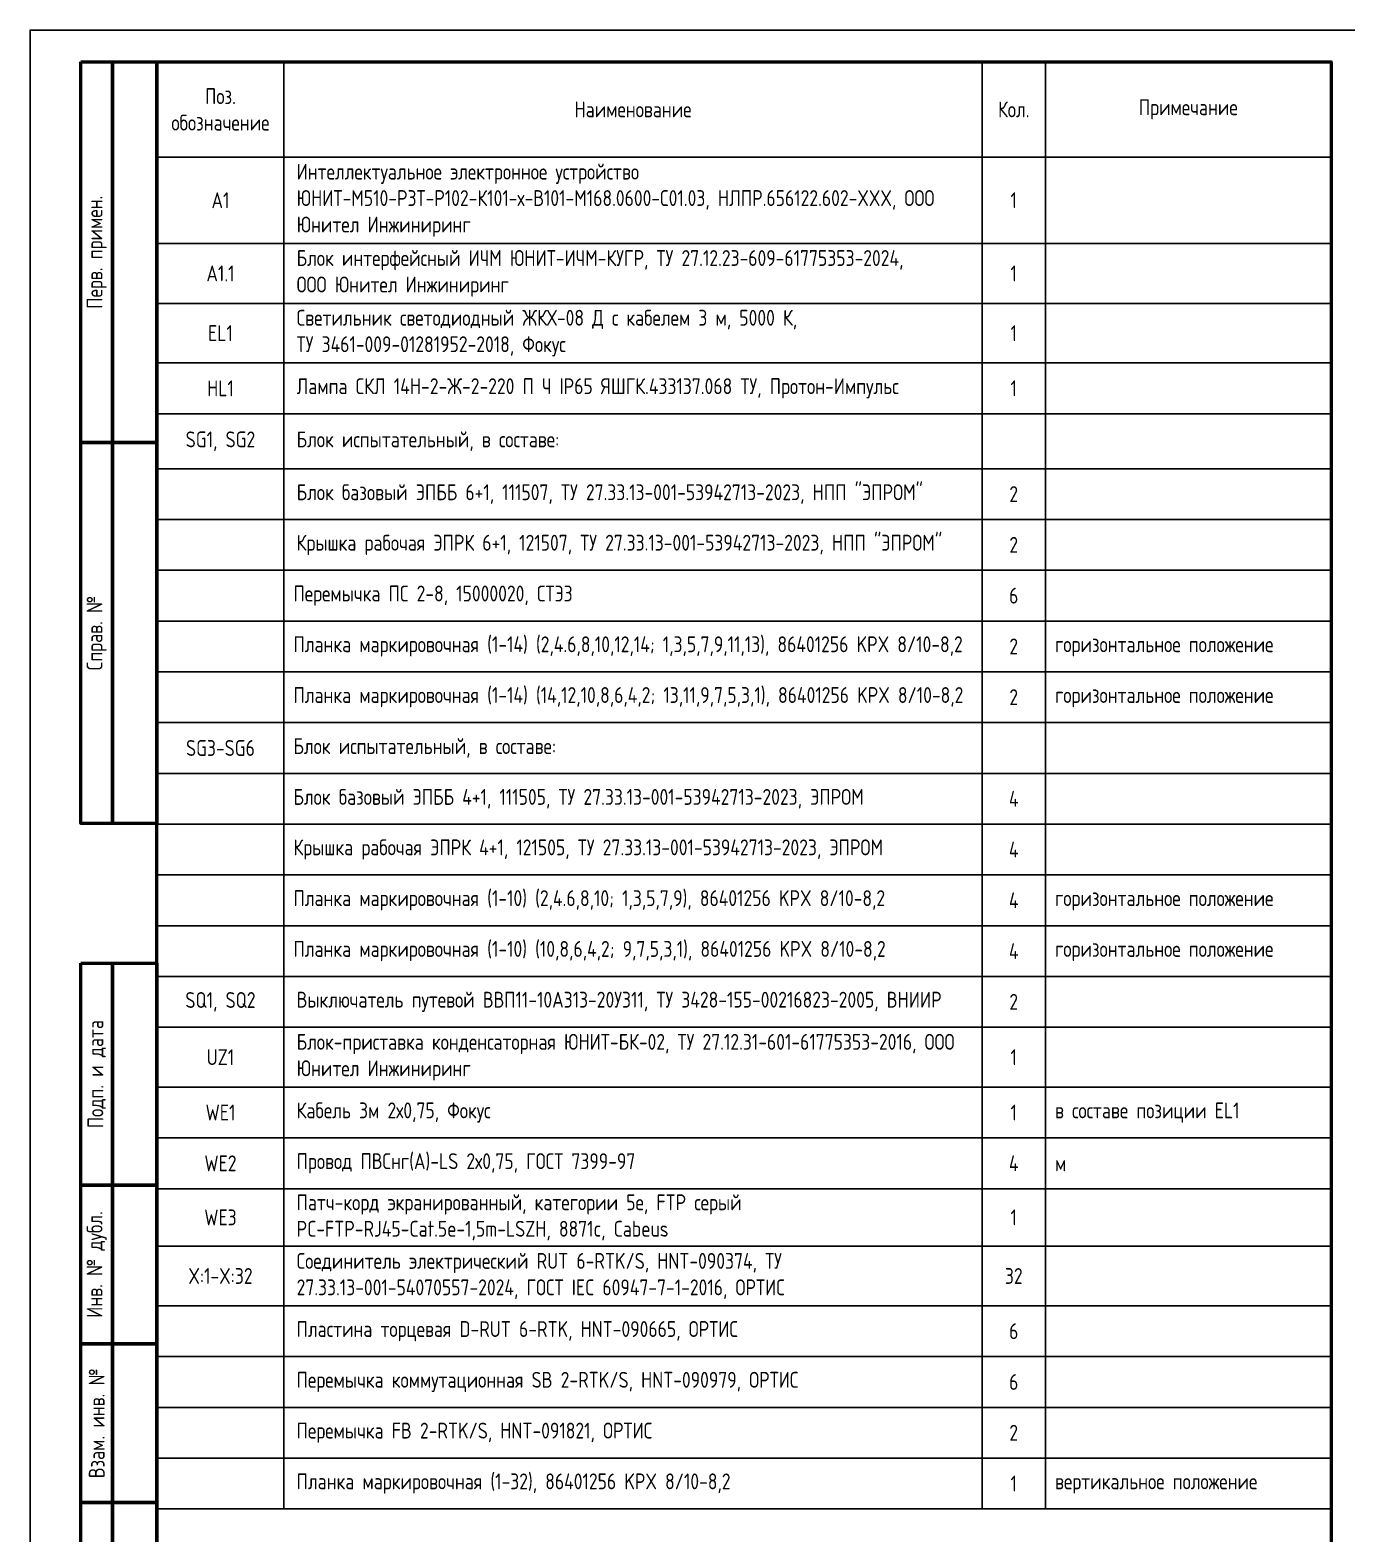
# Model space of a CAD drawing. Header units: millimetres. Extents: x -1036 to 3564, y -90 to 586.
# Drawn here: x -420 to -212.5, y 60.1 to 297 of the extents above; entities that cross this region are included whole.
import ezdxf

# ---------------------------------------------------------------- set-up
doc = ezdxf.new("R2010")
doc.units = ezdxf.units.MM
doc.styles.add('Gost_type_A', font='GOST_A.TTF')

# ---------------------------------------------------------------- blocks, each defined once
blk = doc.blocks.new('Штамп левый верхний')
at = {"lineweight": 50}
for points in [[(-12, 0), (-7, 0), (-7, -60), (-12, -60)], [(-7, 0), (0, 0), (0, -60), (-7, -60)], [(-12, -60), (-7, -60), (-7, -120), (-12, -120)], [(-7, -60), (0, -60), (0, -120), (-7, -120)]]:
    blk.add_lwpolyline(points, close=True, dxfattribs=at)
at = {"char_height": 2.5, "width": 60, "attachment_point": 5, "rotation": 90, "style": 'Gost_type_A'}
for s, insert in [('Перв. примен.', (-9.5, -30)), ('Справ. №', (-9.5, -90))]:
    blk.add_mtext(s, dxfattribs=dict(at, insert=insert))
blk = doc.blocks.new('Штамп левый нижний')
at = {"lineweight": 50}
for points in [[(-12, 145), (-7, 145), (-7, 110), (-12, 110)], [(-7, 145), (0, 145), (0, 110), (-7, 110)], [(-12, 110), (-7, 110), (-7, 85), (-12, 85)], [(-7, 110), (0, 110), (0, 85), (-7, 85)], [(-12, 85), (-7, 85), (-7, 60), (-12, 60)], [(-7, 85), (0, 85), (0, 60), (-7, 60)], [(-12, 60), (-7, 60), (-7, 25), (-12, 25)], [(-7, 60), (0, 60), (0, 25), (-7, 25)], [(-12, 25), (-7, 25), (-7, 0), (-12, 0)], [(-7, 25), (0, 25), (0, 0), (-7, 0)]]:
    blk.add_lwpolyline(points, close=True, dxfattribs=at)
at = {"char_height": 2.5, "attachment_point": 5, "rotation": 90, "style": 'Gost_type_A'}
for s, insert, width in [('Подп. и дата', (-9.5, 127.5), 35), ('Инв. № дубл.', (-9.5, 97.5), 25), ('Взам. инв. №', (-9.5, 72.5), 25), ('Подп. и дата', (-9.5, 42.5), 35), ('Инв. N подл.', (-9.5, 12.5), 25)]:
    blk.add_mtext(s, dxfattribs=dict(at, insert=insert, width=width))
blk = doc.blocks.new('Формат_А4')
blk.add_lwpolyline([(0, 297), (0, 0), (-210, 0), (-210, 297)], close=True)
at = {"lineweight": 50}
blk.add_lwpolyline([(-190, 292), (-5, 292), (-5, 5), (-190, 5)], close=True, dxfattribs=at)
blk = doc.blocks.new('*T18')
at = {"color": 0, "lineweight": -2, "transparency": 16777216}
for p, q in [((0, 0), (185, 0)), ((0, 0), (0, -15)), ((20, 0), (20, -15)), ((130, 0), (130, -15)), ((140, 0), (140, -15)), ((185, 0), (185, -15)), ((210, 0), (395, 0)), ((210, 0), (210, -15)), ((230, 0), (230, -15)), ((340, 0), (340, -15)), ((350, 0), (350, -15)), ((395, 0), (395, -15))]:
    blk.add_line(p, q, dxfattribs=at)
at = {"color": 0, "linetype": 'ByBlock', "lineweight": -2, "transparency": 16777216}
for p, q in [((0, -15), (185, -15)), ((0, -15), (0, -228)), ((20, -15), (20, -228)), ((130, -15), (130, -228)), ((140, -15), (140, -80.11)), ((185, -15), (185, -228)), ((210, -15), (395, -15)), ((210, -15), (210, -96.25)), ((230, -15), (230, -96.25)), ((340, -15), (340, -96.25)), ((350, -15), (350, -48.25)), ((395, -15), (395, -96.25)), ((210, -24.25), (395, -24.25)), ((0, -28.63), (185, -28.63)), ((210, -32.25), (395, -32.25)), ((0, -38.06), (185, -38.06)), ((210, -40.25), (395, -40.25)), ((0, -47.45), (185, -47.45)), ((210, -48.25), (395, -48.25)), ((350, -48.25), (350, -56.25)), ((0, -55.45), (185, -55.45)), ((210, -56.25), (395, -56.25)), ((350, -56.25), (350, -96.25)), ((0, -64.11), (185, -64.11)), ((210, -64.25), (395, -64.25)), ((0, -72.11), (185, -72.11)), ((210, -72.25), (395, -72.25)), ((0, -80.11), (185, -80.11)), ((140, -80.11), (140, -144.11)), ((210, -80.25), (395, -80.25)), ((0, -88.11), (185, -88.11)), ((210, -88.25), (395, -88.25)), ((0, -96.11), (185, -96.11)), ((210, -96.25), (395, -96.25)), ((0, -104.11), (185, -104.11)), ((0, -112.11), (185, -112.11)), ((0, -120.11), (185, -120.11)), ((0, -128.11), (185, -128.11)), ((0, -136.11), (185, -136.11)), ((0, -144.11), (185, -144.11)), ((140, -144.11), (140, -228)), ((0, -152.11), (185, -152.11)), ((0, -161.55), (185, -161.55)), ((0, -169.55), (185, -169.55)), ((0, -177.55), (185, -177.55)), ((0, -186.59), (185, -186.59)), ((0, -196), (185, -196)), ((0, -204), (185, -204)), ((0, -212), (185, -212)), ((0, -220), (185, -220)), ((0, -228), (185, -228))]:
    blk.add_line(p, q, dxfattribs=at)
at = {"transparency": 16777216, "char_height": 2.5, "style": 'Gost_type_A'}
for s, insert, width, attachment_point in [('Поз. обозначение', (10, -7.5), 17, 5), ('Поз. обозначение', (220, -7.5), 17, 5), ('Наименование', (75, -7.5), 107, 5), ('Кол.', (135, -7.5), 7, 5), ('Примечание', (162.5, -7.5), 42, 5), ('Наименование', (285, -7.5), 107, 5), ('Кол.', (345, -7.5), 7, 5), ('Примечание', (372.5, -7.5), 42, 5), ('Перемычка ПС 2-8, 15000020, СТЭЗ ', (21.5, -84.11), 107, 4), ('6', (135, -84.11), 7, 5), ('2', (135, -92.11), 7, 5), ('Планка маркировочная (1-14) (14,12,10,8,6,4,2; 13,11,9,7,5,3,1), 86401256 KPX 8/10-8,2', (21.5, -100.11), 107, 4), ('2', (135, -100.11), 7, 5), ('{\\C256;Блок испытательный, в составе:}', (21.5, -108.11), 107, 4), ('Блок базовый ЭПББ 4+1, 111505, ТУ 27.33.13-001-53942713-2023, ЭПРОМ', (21.5, -116.11), 107, 4), ('4', (135, -116.11), 7, 5), ('Крышка рабочая ЭПРК 4+1, 121505, ТУ 27.33.13-001-53942713-2023, ЭПРОМ', (21.5, -124.11), 107, 4), ('4', (135, -124.11), 7, 5), ('Планка маркировочная (1-10) (2,4.6,8,10; 1,3,5,7,9), 86401256 KPX 8/10-8,2', (21.5, -132.11), 107, 4), ('4', (135, -132.11), 7, 5), ('Планка маркировочная (1-10) (10,8,6,4,2; 9,7,5,3,1), 86401256 KPX 8/10-8,2', (21.5, -140.11), 107, 4), ('4', (135, -140.11), 7, 5)]:
    blk.add_mtext(s, dxfattribs=dict(at, insert=insert, width=width, attachment_point=attachment_point))
at = {"color": 0, "transparency": 16777216, "char_height": 2.5, "style": 'Gost_type_A'}
for s, insert, width, attachment_point in [('{\\C256;Интеллектуальное электронное устройство \\C6;ЮНИТ-М510-РЗТ-Р102-К101-х-В101-М168.0600-С01.03,\\C256; НЛПР.656122.602-XXX, }ООО Юнител Инжиниринг', (22, -21.81), 106, 4), ('Соединитель электрический RPV 4-MT(-P), HNT-131560, ТУ 27.33.13-001-54070557-2024, ГОСТ IEC 60947-7-1-2016, ОРТИС ', (232, -19.62), 106, 4), ('X:33-X:48', (220, -19.62), 18, 5), ('16', (345, -19.62), 7, 5), ('A1', (10, -21.81), 18, 5), ('1', (135, -21.81), 7, 5), ('Пластина торцевая D-RPV 4-MT(-P), HNT-131561, ОРТИС', (232, -28.25), 106, 4), ('6', (345, -28.25), 7, 5), ('Блок интерфейсный ИЧМ ЮНИТ-ИЧМ-КУГР, ТУ 27.12.23-609-61775353-2024,     ООО Юнител Инжиниринг', (22, -33.34), 106, 4), ('A1.1', (10, -33.34), 18, 5), ('1', (135, -33.34), 7, 5), ('Перемычка FBS 2-6, HNT-091360, ОРТИС', (232, -36.25), 106, 4), ('4', (345, -36.25), 7, 5), ('Светильник светодиодный ЖКХ-08 Д с кабелем 3 м, 5000 К,\\PТУ 3461-009-01281952-2018, Фокус ', (22, -42.75), 106, 4), ('EL1', (10, -42.75), 18, 5), ('1', (135, -42.75), 7, 5), ('Перемычка FBS 4-6, HNT-091958, ОРТИС', (232, -44.25), 106, 4), ('2', (345, -44.25), 7, 5), ('HL1', (10, -51.45), 18, 5), ('{\\C256;Лампа СКЛ 14Н-2-Ж-2-220 П Ч IP65 ЯШГК.433137.068 ТУ, Протон-Импульс}', (22, -51.45), 106, 4), ('1', (135, -51.45), 7, 5), ('{\\C256;Планка маркировочная} (33-48), 86401217 KPX 6/10-6,2', (231.5, -52.25), 107, 4), ('1', (345, -52.25), 7, 5), ('вертикальное положение', (351.5, -52.25), 42, 4), ('SG1, SG2', (10, -59.78), 18, 5), ('{\\C256;Блок испытательный, в составе:}', (22, -59.78), 106, 4), ('{\\C256;Блок базовый ЭПББ 6+1, 111507, ТУ 27.33.13-001-53942713-2023, НПП "ЭПРОМ"}', (22, -68.11), 106, 4), ('2', (135, -68.11), 7, 5), ('{\\C256;Крышка рабочая ЭПРК 6+1, 121507, ТУ 27.33.13-001-53942713-2023, НПП "ЭПРОМ"}', (22, -76.11), 106, 4), ('2', (135, -76.11), 7, 5), ('{\\C256;Планка маркировочная} (1-14) (2,4.6,8,10,12,14; 1,3,5,7,9,11,13){\\C256;, 86401256 KPX 8/10-8,2}', (21.5, -92.11), 107, 4), ('горизонтальное положение', (141.5, -92.11), 42, 4), ('горизонтальное положение', (141.5, -100.11), 42, 4), ('SG3-SG6', (10, -108.11), 18, 5), ('горизонтальное положение', (141.5, -132.11), 42, 4), ('горизонтальное положение', (141.5, -140.11), 42, 4), ('SQ1, SQ2', (10, -148.11), 18, 5), ('{\\C256;Выключатель путевой ВВП11-10А313-20У311, ТУ 3428-155-00216823-2005, ВНИИР }', (22, -148.11), 106, 4), ('2', (135, -148.11), 7, 5), ('{\\C256;Блок-приставка конденсаторная ЮНИТ-БК-02, ТУ 27.12.31-601-61775353-2016, }ООО Юнител Инжиниринг', (22, -156.83), 106, 4), ('UZ1', (10, -156.83), 18, 5), ('1', (135, -156.83), 7, 5), ('WE1', (10, -165.55), 18, 5), ('Кабель 3м 2х0,75, Фокус', (22, -165.55), 106, 4), ('1', (135, -165.55), 7, 5), ('{\\C256;в составе позиции} EL1', (141.5, -165.55), 42, 4), ('WE2', (10, -173.55), 18, 5), ('Провод ПВСнг(А)-LS 2х0,75, ГОСТ 7399-97', (22, -173.55), 106, 4), ('4', (135, -173.55), 7, 5), ('{\\C256;м}', (141.5, -173.55), 42, 4), ('{\\C256;Патч-корд экранированный, категории 5е, FTP серый PC-FTP-RJ45-Cat.5e-1,5m-LSZH, 8871c, Cabeus}', (22, -182.07), 106, 4), ('WE3', (10, -182.07), 18, 5), ('1', (135, -182.07), 7, 5), ('Соединитель электрический RUT 6-RTK/S, HNT-090374, ТУ 27.33.13-001-54070557-2024, ГОСТ IEC 60947-7-1-2016, ОРТИС', (22, -191.3), 106, 4), ('X:1-X:32', (10, -191.3), 18, 5), ('32', (135, -191.3), 7, 5), ('Пластина торцевая D-RUT 6-RTK, HNT-090665, ОРТИС', (22, -200), 106, 4), ('6', (135, -200), 7, 5), ('Перемычка коммутационная SB 2-RTK/S, HNT-090979, ОРТИС', (22, -208), 106, 4), ('6', (135, -208), 7, 5), ('Перемычка FB 2-RTK/S, HNT-091821, ОРТИС', (22, -216), 106, 4), ('2', (135, -216), 7, 5), ('{\\C256;Планка маркировочная} (1-32), 86401256 KPX 8/10-8,2', (22, -224), 106, 4), ('1', (135, -224), 7, 5), ('вертикальное положение', (141.5, -224), 42, 4)]:
    blk.add_mtext(s, dxfattribs=dict(at, insert=insert, width=width, attachment_point=attachment_point))

msp = doc.modelspace()

# ---------------------------------------------------------------- block references
at = {"color": 1}
for name, p in [('Формат_А4', (-210, 0)), ('Штамп левый верхний', (-400, 292)), ('Штамп левый нижний', (-400, 5))]:
    msp.add_blockref(name, p, dxfattribs=at)
msp.add_blockref('*T18', (-400, 292))

doc.saveas('drawing.dxf')
